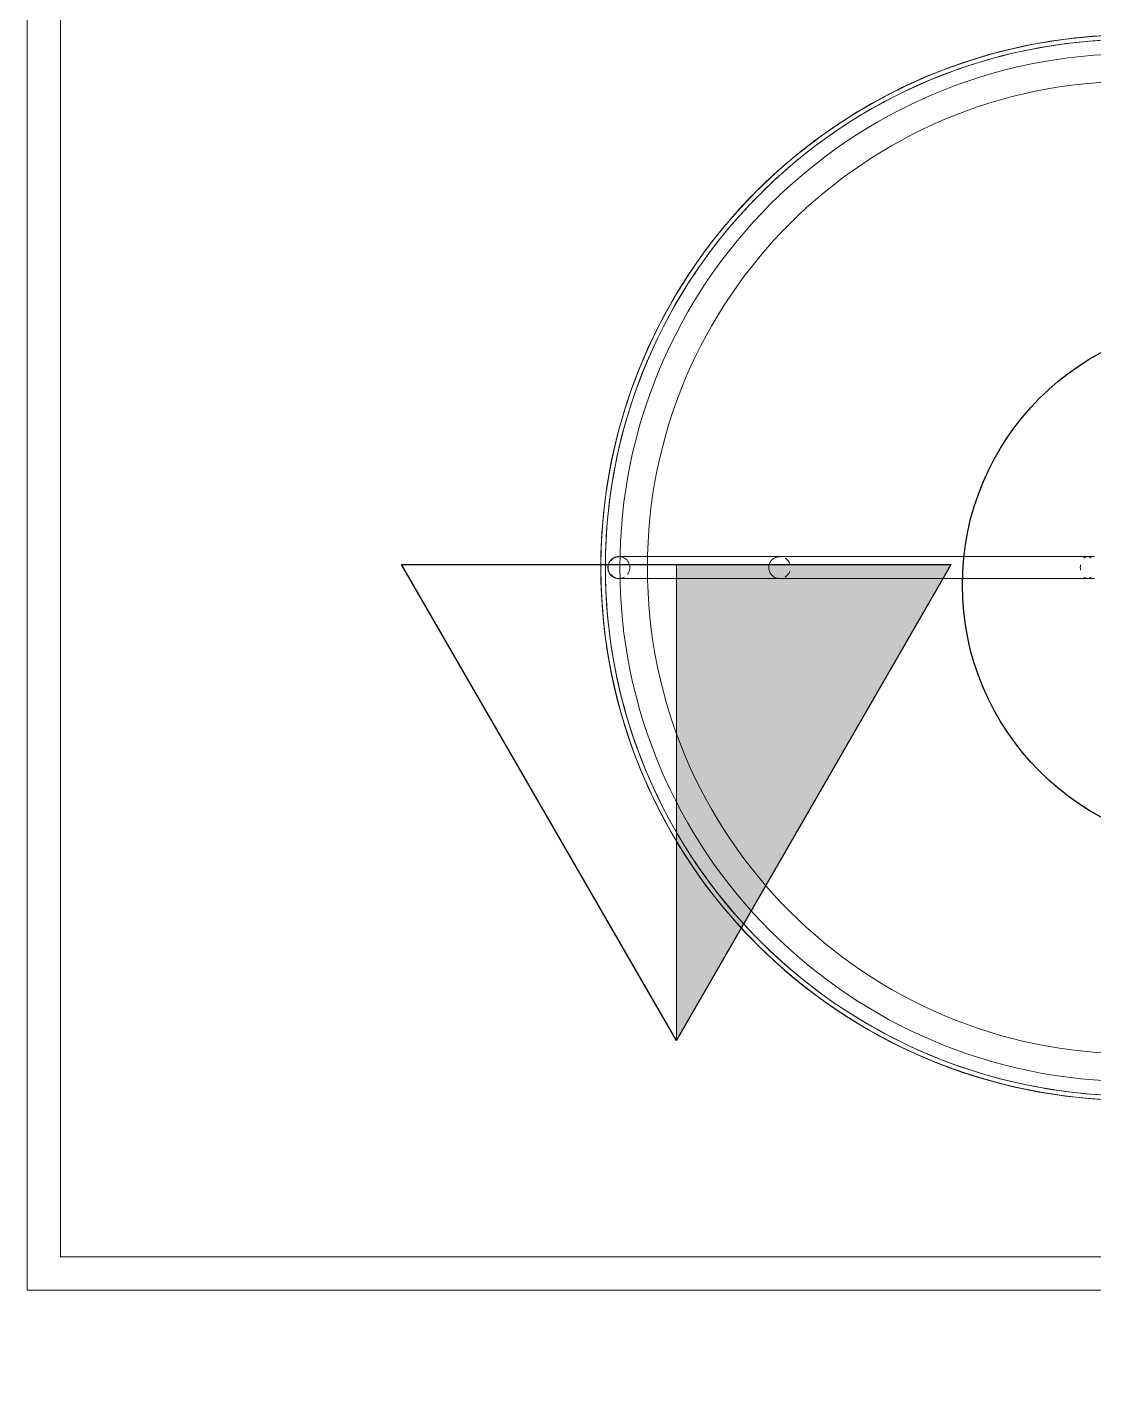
# Model space of a CAD drawing. Header units: inches. Extents: x 2468 to 4886, y -16 to 1381.
# Drawn here: x 3127.25 to 3147.27, y 714.56 to 740.07 of the extents above; entities that cross this region are included whole.
import ezdxf

# ---------------------------------------------------------------- set-up
doc = ezdxf.new("R2010")
doc.units = ezdxf.units.IN
doc.header["$MEASUREMENT"] = 0
for name, color, linetype, lineweight in [('A-ANNO-NOTE', 131, 'Continuous', 30), ('A-WALL', 113, 'Continuous', 13), ('A-WALL-PATT', 111, 'Continuous', 13), ('I-FURN-PNLS', 30, 'Continuous', 9), ('I-WALL', 2, 'Continuous', 13)]:
    doc.layers.add(name, color=color, linetype=linetype, lineweight=lineweight)
pattern_1 = [(0, (0, 0), (30.72, 7.68), [1.267, -21.773, 1.267, -21.773, -122.88]), (0, (0, 0), (30.72, 7.68), [-46.08, 1.267, -44.813, 1.267, -21.773, -53.76]), (0, (0, 0), (30.72, 7.68), [-115.2, 1.267, -14.093, 1.267, -37.133]), (120, (11.52, 3.84), (-22.011075, 22.7643), [1.267, -21.773, 1.267, -21.773, -122.88]), (120, (11.52, 3.84), (-22.011075, 22.7643), [-46.08, 1.267, -44.813, 1.267, -21.773, -53.76]), (120, (11.52, 3.84), (-22.011075, 22.7643), [-115.2, 1.267, -14.093, 1.267, -37.133]), (240, (15.36, 19.2), (-8.708925, -30.4443), [1.267, -21.773, 1.267, -21.773, -122.88]), (240, (15.36, 19.2), (-8.708925, -30.4443), [-46.08, 1.267, -44.813, 1.267, -21.773, -53.76]), (240, (15.36, 19.2), (-8.708925, -30.4443), [-115.2, 1.267, -14.093, 1.267, -37.133])]

# ---------------------------------------------------------------- blocks, each defined once
blk = doc.blocks.new('OFS_WYRE_TABLE_WITH_VENEER_3D_LAMINATE_OR_SOLID_SURFACE - WYRE TABLE 20_ END TABLE - TRAPEZOID FRAME-5735519-6TH FLOOR POWER _ SIGNAL')
at = {"layer": 'I-FURN-PNLS'}
for p, q in [((4.987, 8.668), (5, 8.66)), ((4.987, 8.668), (5, 8.66)), ((6.23, 0.205), (0.73, 0.205)), ((0.86, 0.205), (0.864, 0.205)), ((6.23, 0.205), (0.898, 0.205)), ((8.929, 0.205), (6.23, 0.205)), ((6.923, 0.205), (6.643, 0.205)), ((9.103, 0.205), (6.923, 0.205)), ((9.127, 0.205), (9.145, 0.205)), ((9.364, 0.205), (9.135, 0.205)), ((9.5, 0.205), (9.393, 0.205)), ((9.515, 0.205), (9.528, 0.205)), ((9.62, 0.205), (9.522, 0.205)), ((9.613, 0.205), (9.621, 0.205)), ((9.719, 0.197), (9.727, 0.195)), ((9.749, 0.185), (9.757, 0.182)), ((9.815, 0.137), (9.82, 0.131)), ((9.835, 0.111), (9.839, 0.104)), ((9.839, 0.104), (9.843, 0.097)), ((9.867, 0.002), (9.867, 0)), ((0.73, -0.205), (6.23, -0.205)), ((0.898, -0.205), (6.23, -0.205)), ((6.23, -0.205), (8.929, -0.205)), ((6.643, -0.205), (6.923, -0.205)), ((6.923, -0.205), (9.103, -0.205)), ((9.135, -0.205), (9.364, -0.205)), ((9.372, -0.205), (9.355, -0.205)), ((9.394, -0.205), (9.606, -0.205)), ((9.611, -0.205), (9.602, -0.205)), ((9.664, -0.205), (9.662, -0.205)), ((9.673, -0.205), (9.664, -0.205)), ((9.729, -0.194), (9.721, -0.196)), ((9.759, -0.181), (9.751, -0.185)), ((9.831, -0.116), (9.827, -0.122)), ((9.836, -0.109), (9.831, -0.116)), ((9.84, -0.102), (9.836, -0.109)), ((9.844, -0.095), (9.84, -0.102))]:
    blk.add_line(p, q, dxfattribs=at)
at = {"layer": 'I-FURN-PNLS', "flags": 128}
for points in [[(9.126, 4.084), (9.048, 4.259), (8.87, 4.618), (8.678, 4.969), (8.473, 5.312), (8.253, 5.646), (8.021, 5.972), (7.776, 6.288), (7.518, 6.594), (7.248, 6.889), (6.967, 7.174), (6.675, 7.446), (6.372, 7.707), (6.058, 7.956), (5.735, 8.192), (5.403, 8.415), (5.062, 8.624), (4.713, 8.82), (4.357, 9.001), (3.993, 9.168), (3.624, 9.32), (3.248, 9.458), (2.867, 9.58), (2.482, 9.687), (2.092, 9.779), (1.7, 9.855), (1.304, 9.915), (0.907, 9.959), (0.508, 9.987)], [(9.126, 4.084), (9.048, 4.259), (8.87, 4.618), (8.678, 4.969), (8.473, 5.312), (8.253, 5.646), (8.021, 5.972), (7.776, 6.288), (7.518, 6.594), (7.248, 6.889), (6.967, 7.174), (6.675, 7.446), (6.372, 7.707), (6.058, 7.956), (5.735, 8.192), (5.403, 8.415), (5.062, 8.624), (4.713, 8.82), (4.357, 9.001), (3.993, 9.168), (3.624, 9.32), (3.248, 9.458), (2.867, 9.58), (2.482, 9.687), (2.092, 9.779), (1.7, 9.855), (1.304, 9.915), (0.907, 9.959), (0.508, 9.987)], [(10, 0), (9.992, 0.4), (9.968, 0.799), (9.928, 1.197), (9.872, 1.593), (9.801, 1.987), (9.713, 2.377), (9.611, 2.764), (9.492, 3.146), (9.359, 3.523), (9.211, 3.894), (9.138, 4.056)], [(10, 0), (9.992, 0.4), (9.968, 0.799), (9.928, 1.197), (9.872, 1.593), (9.801, 1.987), (9.713, 2.377), (9.611, 2.764), (9.492, 3.146), (9.359, 3.523), (9.211, 3.894), (9.138, 4.056)], [(0.756, 0.205), (0.807, 0.205), (0.86, 0.205)], [(6.643, 0.205), (6.642, 0.205), (6.64, 0.205), (6.637, 0.205), (6.634, 0.205), (6.63, 0.205), (6.625, 0.205), (6.62, 0.205), (6.614, 0.205), (6.608, 0.205), (6.601, 0.205), (6.593, 0.205), (6.585, 0.205), (6.576, 0.205), (6.567, 0.205), (6.557, 0.205), (6.546, 0.205), (6.535, 0.205), (6.524, 0.205), (6.512, 0.205), (6.5, 0.205), (6.487, 0.205), (6.474, 0.205), (6.46, 0.205), (6.446, 0.205), (6.432, 0.205), (6.417, 0.205), (6.403, 0.205), (6.387, 0.205), (6.372, 0.205), (6.356, 0.205), (6.34, 0.205), (6.324, 0.205), (6.308, 0.205), (6.292, 0.205), (6.275, 0.205), (6.259, 0.205), (6.242, 0.205), (6.23, 0.205)], [(8.929, 0.205), (8.944, 0.205), (8.959, 0.205), (8.974, 0.205), (8.99, 0.205), (9.006, 0.205), (9.023, 0.205), (9.039, 0.205), (9.056, 0.205), (9.074, 0.205), (9.091, 0.205), (9.109, 0.205), (9.127, 0.205)], [(9.145, 0.205), (9.163, 0.205), (9.181, 0.205), (9.199, 0.205), (9.217, 0.205), (9.235, 0.205), (9.254, 0.205), (9.272, 0.205), (9.29, 0.205), (9.307, 0.205), (9.325, 0.205), (9.343, 0.205), (9.36, 0.205), (9.377, 0.205), (9.394, 0.205), (9.41, 0.205), (9.426, 0.205), (9.442, 0.205), (9.457, 0.205), (9.472, 0.205), (9.487, 0.205), (9.501, 0.205), (9.515, 0.205)], [(9.528, 0.205), (9.541, 0.205), (9.553, 0.205), (9.564, 0.205), (9.575, 0.205), (9.586, 0.205), (9.595, 0.205), (9.605, 0.205), (9.613, 0.205)], [(9.621, 0.205), (9.628, 0.205), (9.635, 0.205), (9.641, 0.205), (9.646, 0.205), (9.65, 0.205), (9.654, 0.205), (9.657, 0.205), (9.659, 0.205), (9.661, 0.205), (9.662, 0.205), (9.662, 0.205)], [(9.662, 0.205), (9.662, 0.205), (9.661, 0.205), (9.659, 0.205), (9.659, 0.205)], [(9.662, 0.205), (9.67, 0.205), (9.679, 0.204)], [(9.679, 0.204), (9.687, 0.204), (9.695, 0.202), (9.703, 0.201), (9.711, 0.199), (9.719, 0.197)], [(9.727, 0.195), (9.734, 0.192), (9.742, 0.189), (9.749, 0.185)], [(9.757, 0.182), (9.764, 0.178), (9.771, 0.174), (9.778, 0.169), (9.785, 0.164), (9.791, 0.159), (9.797, 0.154), (9.803, 0.149), (9.809, 0.143), (9.815, 0.137)], [(9.82, 0.131), (9.825, 0.124), (9.83, 0.118), (9.835, 0.111)], [(9.843, 0.097), (9.847, 0.089), (9.85, 0.082), (9.853, 0.074), (9.856, 0.067), (9.859, 0.059), (9.861, 0.051), (9.863, 0.043), (9.864, 0.035), (9.865, 0.027), (9.866, 0.019), (9.867, 0.01), (9.867, 0.002)], [(0.691, -9.976), (1.09, -9.94), (1.487, -9.889), (1.881, -9.822), (2.272, -9.738), (2.66, -9.64), (3.043, -9.526), (3.421, -9.396), (3.795, -9.252), (4.161, -9.093), (4.522, -8.919), (4.875, -8.731), (5.22, -8.529), (5.557, -8.314), (5.885, -8.085), (6.204, -7.843), (6.512, -7.589), (6.811, -7.322), (7.098, -7.044), (7.374, -6.755), (7.638, -6.454), (7.89, -6.144), (8.13, -5.823), (8.356, -5.494), (8.569, -5.155), (8.768, -4.808), (8.953, -4.454), (9.124, -4.092), (9.281, -3.724), (9.422, -3.35), (9.549, -2.97), (9.66, -2.586), (9.755, -2.198), (9.836, -1.806), (9.9, -1.411), (9.948, -1.014), (9.981, -0.616), (9.998, -0.216), (10, 0)], [(0.691, -9.976), (1.09, -9.94), (1.487, -9.889), (1.881, -9.822), (2.272, -9.738), (2.66, -9.64), (3.043, -9.526), (3.421, -9.396), (3.795, -9.252), (4.161, -9.093), (4.522, -8.919), (4.875, -8.731), (5.22, -8.529), (5.557, -8.314), (5.885, -8.085), (6.204, -7.843), (6.512, -7.589), (6.811, -7.322), (7.098, -7.044), (7.374, -6.755), (7.638, -6.454), (7.89, -6.144), (8.13, -5.823), (8.356, -5.494), (8.569, -5.155), (8.768, -4.808), (8.953, -4.454), (9.124, -4.092), (9.281, -3.724), (9.422, -3.35), (9.549, -2.97), (9.66, -2.586), (9.755, -2.198), (9.836, -1.806), (9.9, -1.411), (9.948, -1.014), (9.981, -0.616), (9.998, -0.216), (10, 0)], [(0.864, -0.205), (0.811, -0.205), (0.759, -0.205)], [(6.23, -0.205), (6.246, -0.205), (6.263, -0.205), (6.279, -0.205), (6.296, -0.205), (6.312, -0.205), (6.328, -0.205), (6.344, -0.205), (6.36, -0.205), (6.376, -0.205), (6.391, -0.205), (6.406, -0.205), (6.421, -0.205), (6.436, -0.205), (6.45, -0.205), (6.464, -0.205), (6.477, -0.205), (6.49, -0.205), (6.503, -0.205), (6.515, -0.205), (6.527, -0.205), (6.538, -0.205), (6.549, -0.205), (6.559, -0.205), (6.569, -0.205), (6.578, -0.205), (6.587, -0.205), (6.595, -0.205), (6.602, -0.205), (6.609, -0.205), (6.616, -0.205), (6.621, -0.205), (6.626, -0.205), (6.631, -0.205), (6.635, -0.205), (6.638, -0.205), (6.64, -0.205), (6.642, -0.205), (6.643, -0.205)], [(9.355, -0.205), (9.338, -0.205), (9.32, -0.205), (9.302, -0.205), (9.285, -0.205), (9.267, -0.205), (9.249, -0.205), (9.23, -0.205), (9.212, -0.205), (9.194, -0.205), (9.176, -0.205), (9.158, -0.205), (9.14, -0.205), (9.122, -0.205), (9.104, -0.205), (9.086, -0.205), (9.069, -0.205), (9.052, -0.205), (9.035, -0.205), (9.018, -0.205), (9.002, -0.205), (8.986, -0.205), (8.97, -0.205), (8.955, -0.205), (8.94, -0.205), (8.929, -0.205)], [(9.602, -0.205), (9.593, -0.205), (9.583, -0.205), (9.572, -0.205), (9.561, -0.205), (9.549, -0.205), (9.537, -0.205), (9.524, -0.205), (9.511, -0.205), (9.497, -0.205), (9.483, -0.205), (9.468, -0.205), (9.453, -0.205), (9.438, -0.205), (9.422, -0.205), (9.405, -0.205), (9.389, -0.205), (9.372, -0.205)], [(9.662, -0.205), (9.662, -0.205), (9.661, -0.205), (9.659, -0.205), (9.656, -0.205), (9.653, -0.205), (9.649, -0.205), (9.644, -0.205), (9.639, -0.205), (9.633, -0.205), (9.626, -0.205), (9.619, -0.205), (9.611, -0.205)], [(9.659, -0.205), (9.661, -0.205), (9.662, -0.205), (9.662, -0.205)], [(9.721, -0.196), (9.713, -0.199), (9.705, -0.2), (9.697, -0.202), (9.689, -0.203), (9.681, -0.204), (9.673, -0.205)], [(9.751, -0.185), (9.744, -0.188), (9.736, -0.191), (9.729, -0.194)], [(9.816, -0.135), (9.811, -0.141), (9.805, -0.147), (9.799, -0.153), (9.793, -0.158), (9.786, -0.163), (9.78, -0.168), (9.773, -0.173), (9.766, -0.177), (9.759, -0.181)], [(9.827, -0.122), (9.822, -0.129), (9.816, -0.135)], [(9.867, 0), (9.867, -0.008), (9.867, -0.016), (9.866, -0.025), (9.865, -0.033), (9.863, -0.041), (9.861, -0.049), (9.859, -0.057), (9.857, -0.064), (9.854, -0.072), (9.851, -0.08), (9.848, -0.087), (9.844, -0.095)]]:
    blk.add_lwpolyline(points, dxfattribs=at)
at = {"layer": 'I-FURN-PNLS'}
for radius, start, end in [(10, 0, 180), (10, 0, 180), (10, 60.0856, 119.9144), (10, 60.0856, 119.9144), (9.915, 77.1429, 88.0287), (9.915, 37.628, 88.0287), (9.643, 0, 180), (9.643, 0, 180), (9.915, 64.2857, 77.1429), (9.126, 0, 180), (9.126, 0, 180), (9.915, 51.4286, 64.2857), (10, 0, 60), (10, 0, 60), (9.915, 38.5714, 51.4286), (9.915, 37.628, 38.5714), (9.915, 25.7143, 37.595), (9.915, 0, 37.595), (9.915, 12.8571, 25.7143), (9.915, 0, 12.8571), (10, 180, 312), (10, 180, 360), (10, 180, 360), (10, 180, 360), (9.915, 180, 282.8571), (9.915, 180, 0), (9.643, 180, 0), (9.643, 180, 0), (9.126, 180, 0), (9.126, 180, 0), (9.915, 347.1429, 0), (10, 348, 360), (10, 312, 348), (9.915, 334.2857, 347.1429), (9.915, 321.4286, 334.2857), (9.915, 308.5714, 321.4286), (9.915, 282.8571, 308.5714)]:
    blk.add_arc((0, 0), radius, start, end, dxfattribs=at)
for points in [[(0.931, 0.178), (0.918, 0.189), (0.888, 0.206), (0.84, 0.206), (0.81, 0.19), (0.797, 0.178)], [(0.998, 0), (0.998, 0.017), (0.997, 0.034), (0.994, 0.051)], [(6.451, 0.07), (6.459, 0.093), (6.483, 0.135), (6.52, 0.166), (6.541, 0.177)], [(6.607, 0.202), (6.631, 0.206), (6.679, 0.206), (6.747, 0.181), (6.803, 0.134), (6.839, 0.072), (6.847, 0.024), (6.847, 0)], [(9.456, 0), (9.456, 0.021), (9.459, 0.042), (9.465, 0.061)], [(9.468, 0.07), (9.475, 0.09), (9.485, 0.109), (9.498, 0.126)], [(9.557, 0.178), (9.577, 0.189), (9.598, 0.197), (9.62, 0.201)], [(9.623, 0.202), (9.647, 0.206), (9.671, 0.206), (9.694, 0.202)], [(9.76, 0.178), (9.781, 0.166), (9.798, 0.15), (9.814, 0.132)], [(9.85, 0.07), (9.858, 0.048), (9.862, 0.024), (9.862, 0)], [(0.797, -0.178), (0.81, -0.189), (0.825, -0.198), (0.841, -0.202)], [(0.841, -0.202), (0.856, -0.206), (0.872, -0.206), (0.887, -0.202)], [(0.887, -0.202), (0.903, -0.198), (0.918, -0.19), (0.931, -0.178)], [(0.994, -0.051), (0.997, -0.034), (0.998, -0.017), (0.998, 0)], [(6.541, -0.177), (6.52, -0.166), (6.485, -0.134), (6.457, -0.093), (6.451, -0.07)], [(6.847, 0), (6.847, -0.024), (6.839, -0.072), (6.802, -0.135), (6.747, -0.181), (6.679, -0.206), (6.631, -0.206), (6.608, -0.202)], [(9.465, -0.061), (9.459, -0.042), (9.456, -0.021), (9.456, 0)], [(9.498, -0.126), (9.485, -0.109), (9.473, -0.09), (9.468, -0.07)], [(9.553, -0.175), (9.534, -0.163), (9.518, -0.148), (9.503, -0.132)], [(9.607, -0.198), (9.589, -0.193), (9.572, -0.187), (9.557, -0.178)], [(9.694, -0.202), (9.671, -0.206), (9.647, -0.206), (9.623, -0.202)], [(9.814, -0.132), (9.799, -0.15), (9.781, -0.166), (9.76, -0.178)], [(9.862, 0), (9.862, -0.024), (9.858, -0.048), (9.85, -0.07)]]:
    blk.add_open_spline(points, degree=3, dxfattribs=at)

msp = doc.modelspace()

# ---------------------------------------------------------------- hatches: boundary and pattern name
at = {"layer": 'A-ANNO-NOTE', "lineweight": 9}
msp.add_hatch(color=256, dxfattribs=at).paths.add_polyline_path([(3139.437, 721.055), (3144.595, 729.988), (3139.437, 729.988), (3139.437, 723.892)], flags=0)
at = {"layer": 'A-WALL-PATT', "lineweight": 9}
h = msp.add_hatch(dxfattribs=at)
h.set_pattern_fill('FP_1', color=256, style=0, pattern_type=2)
h.set_pattern_definition(pattern_1)
h.paths.add_polyline_path([(3127.875, 570.629), (3127.875, 712.743), (3127.25, 712.743), (3127.25, 570.629)], flags=0)
h.paths.add_polyline_path([(3127.875, 716.368), (3127.875, 829.743), (3127.25, 829.743), (3127.25, 716.368)], flags=0)
h = msp.add_hatch(dxfattribs=at)
h.set_pattern_fill('FP_1', color=256, style=0, pattern_type=2)
h.set_pattern_definition(pattern_1)
h.paths.add_polyline_path([(3600.625, 716.368), (3639.75, 716.368), (3639.75, 716.993), (3596.75, 716.993), (3596.75, 716.368)], flags=0)
h.paths.add_polyline_path([(3331.25, 716.368), (3556.75, 716.368), (3556.75, 716.993), (3265.625, 716.993), (3265.625, 716.368), (3301.05, 716.368)], flags=0)
h.paths.add_polyline_path([(3262, 716.368), (3262, 716.993), (3127.875, 716.993), (3127.875, 716.368), (3243, 716.368)], flags=0)

# ---------------------------------------------------------------- linework, layer by layer
at = {"layer": 'A-ANNO-NOTE'}
for p, q in [((3139.437, 721.055), (3134.28, 729.988)), ((3134.28, 729.988), (3144.595, 729.988)), ((3139.437, 721.055), (3144.595, 729.988))]:
    msp.add_line(p, q, dxfattribs=at)
at = {"layer": 'A-ANNO-NOTE', "lineweight": 9}
for p, q in [((3139.437, 721.055), (3144.595, 729.988)), ((3144.595, 729.988), (3139.437, 729.988)), ((3139.437, 729.988), (3139.437, 721.055))]:
    msp.add_line(p, q, dxfattribs=at)
at = {"layer": 'A-ANNO-NOTE'}
msp.add_circle((3149.756, 729.608), 4.95, dxfattribs=at)
at = {"layer": 'A-WALL'}
for q in [(3127.25, 830.368), (3262, 716.368)]:
    msp.add_line((3127.25, 716.368), q, dxfattribs=at)
at = {"layer": 'I-WALL'}
for p, q in [((3127.875, 716.993), (3127.875, 829.743)), ((3261.375, 716.993), (3127.875, 716.993))]:
    msp.add_line(p, q, dxfattribs=at)

# ---------------------------------------------------------------- block references
at = {"layer": 'I-FURN-PNLS', "rotation": 180}
msp.add_blockref('OFS_WYRE_TABLE_WITH_VENEER_3D_LAMINATE_OR_SOLID_SURFACE - WYRE TABLE 20_ END TABLE - TRAPEZOID FRAME-5735519-6TH FLOOR POWER _ SIGNAL', (3148.019, 729.931), dxfattribs=at)

doc.saveas('drawing.dxf')
